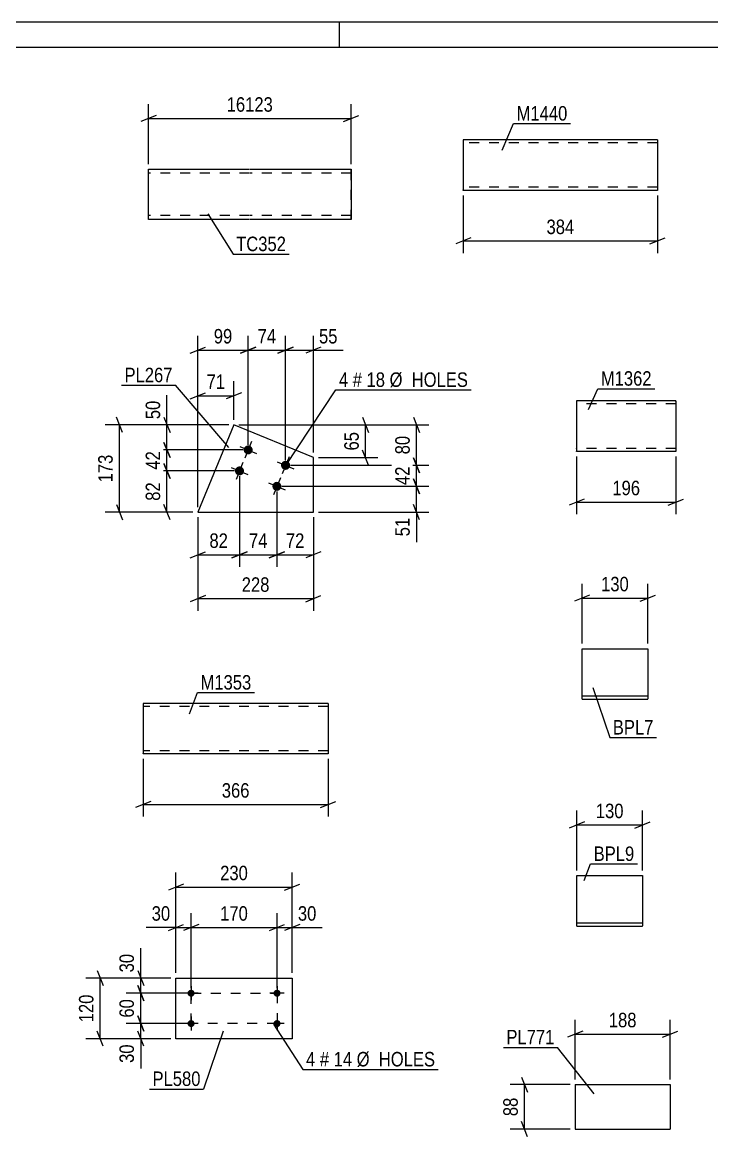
# Model space of a CAD drawing. Header units: millimetres. Extents: x 0 to 594, y 0 to 420.
# Drawn here: x 321.3 to 457.6, y 199.5 to 420 of the extents above; entities that cross this region are included whole.
import ezdxf

# ---------------------------------------------------------------- set-up
doc = ezdxf.new("R2010")
doc.units = ezdxf.units.MM
doc.linetypes.add('DXK_LINE_DOT2', pattern=[3.9198, 1.9599, -1.9599])
doc.styles.add('Arial Narrow', font='ARIALN.TTF', dxfattribs={"height": 0.2})

# ---------------------------------------------------------------- blocks, each defined once
blk = doc.blocks.new('Unknown-570384838-1134')
at = {"color": 5, "linetype": 'Continuous'}
for p, q in [((594, 420), (0, 420)), ((384, 415), (384, 420)), ((589, 415), (5, 415))]:
    blk.add_line(p, q, dxfattribs=at)
blk = doc.blocks.new('Part-570384838-22758 - 22757')
at = {"color": 2, "linetype": 'Continuous'}
for p, q in [((430.64, 209.83), (430.64, 201.03)), ((430.64, 209.83), (449.44, 209.83)), ((449.44, 209.83), (449.44, 201.03)), ((430.64, 201.03), (449.44, 201.03))]:
    blk.add_line(p, q, dxfattribs=at)
blk = doc.blocks.new('Part-570384838-22737 - 22736')
at = {"color": 2, "linetype": 'Continuous'}
for p, q in [((432.01, 286.13), (432.01, 296.08)), ((432.01, 296.08), (445.01, 296.08)), ((445.01, 296.08), (445.01, 296.04)), ((445.01, 296.04), (445.01, 286.13)), ((445.01, 286.68), (432.01, 286.68)), ((432.01, 286.08), (432.01, 286.13)), ((432.01, 286.08), (445.01, 286.08)), ((445.01, 286.08), (445.01, 286.13))]:
    blk.add_line(p, q, dxfattribs=at)
at = {"color": 7, "linetype": 'DXK_LINE_DOT2'}
for p, q in [((432.01, 286.08), (432.01, 286.13)), ((445.01, 286.08), (445.01, 286.13))]:
    blk.add_line(p, q, dxfattribs=at)
blk = doc.blocks.new('Part-570384838-22656 - 22655')
at = {"color": 2, "linetype": 'Continuous'}
for p, q in [((446.92, 396.75), (408.52, 396.75)), ((408.52, 396.75), (408.52, 386.84)), ((446.92, 396.75), (446.92, 386.75)), ((408.52, 386.75), (408.52, 386.84)), ((446.92, 386.75), (408.52, 386.75))]:
    blk.add_line(p, q, dxfattribs=at)
at = {"color": 7, "linetype": 'DXK_LINE_DOT2'}
for p, q in [((446.92, 396.15), (408.52, 396.15)), ((446.92, 396.66), (446.92, 396.75)), ((408.52, 387.35), (408.52, 387.4)), ((446.92, 387.35), (408.52, 387.35)), ((446.92, 387.35), (446.92, 387.4))]:
    blk.add_line(p, q, dxfattribs=at)
blk = doc.blocks.new('Part-570384838-22699 - 22698')
at = {"color": 2, "linetype": 'Continuous'}
for p, q in [((450.55, 345.09), (430.93, 345.09)), ((430.93, 345.09), (430.93, 335.18)), ((450.55, 345.09), (450.55, 335.09)), ((430.93, 335.09), (430.93, 335.18)), ((450.55, 335.09), (430.93, 335.09))]:
    blk.add_line(p, q, dxfattribs=at)
at = {"color": 7, "linetype": 'DXK_LINE_DOT2'}
for p, q in [((450.55, 344.49), (430.93, 344.49)), ((450.55, 345), (450.55, 345.09)), ((430.93, 335.69), (430.93, 335.73)), ((450.55, 335.69), (430.93, 335.69)), ((450.55, 335.69), (450.55, 335.73))]:
    blk.add_line(p, q, dxfattribs=at)
blk = doc.blocks.new('Part-570384838-22751 - 22750')
at = {"color": 2, "linetype": 'Continuous'}
for p, q in [((430.97, 241.25), (430.97, 251.2)), ((430.97, 251.2), (443.97, 251.2)), ((443.97, 251.2), (443.97, 251.16)), ((443.97, 251.16), (443.97, 241.25)), ((443.97, 241.8), (430.97, 241.8)), ((430.97, 241.2), (430.97, 241.25)), ((430.97, 241.2), (443.97, 241.2)), ((443.97, 241.2), (443.97, 241.25))]:
    blk.add_line(p, q, dxfattribs=at)
at = {"color": 7, "linetype": 'DXK_LINE_DOT2'}
for p, q in [((430.97, 250.65), (430.97, 251.16)), ((430.97, 241.2), (430.97, 241.25)), ((443.97, 241.2), (443.97, 241.25))]:
    blk.add_line(p, q, dxfattribs=at)
blk = doc.blocks.new('Part-570384838-22772 - 22771')
at = {"color": 2, "linetype": 'Continuous'}
for p, q in [((346.24, 380.96), (346.24, 390.96)), ((346.24, 390.96), (366.24, 390.96)), ((366.34, 390.96), (386.34, 390.96)), ((386.34, 390.96), (386.34, 390.96)), ((386.34, 390.96), (386.34, 380.96)), ((366.24, 380.96), (346.24, 380.96)), ((386.34, 380.96), (366.34, 380.96)), ((386.34, 380.96), (386.34, 380.96))]:
    blk.add_line(p, q, dxfattribs=at)
at = {"color": 7, "linetype": 'DXK_LINE_DOT2'}
for p, q in [((386.34, 380.96), (386.34, 390.96)), ((366.24, 390.16), (346.24, 390.16)), ((386.34, 390.16), (366.34, 390.16)), ((386.34, 390.16), (386.34, 390.16)), ((366.24, 381.76), (346.24, 381.76)), ((386.34, 381.76), (366.34, 381.76)), ((386.34, 381.76), (386.34, 381.76)), ((346.24, 380.96), (346.24, 381.08))]:
    blk.add_line(p, q, dxfattribs=at)
blk = doc.blocks.new('Bolt-570384838-22830 - 22828')
at = {"linetype": 'Continuous'}
for points in [[(366.8, 335.06, -1), (365.14, 335.75, -1)], [(374.2, 332.01, -1), (372.53, 332.7, -1)], [(365.09, 330.9, -1), (363.42, 331.59, -1)], [(372.48, 327.85, -1), (370.82, 328.54, -1)]]:
    blk.add_hatch(color=1, dxfattribs=at).paths.add_polyline_path(points)
at = {"color": 1, "linetype": 'Continuous'}
for p, q in [((364.3, 336.09), (367.63, 334.72)), ((366.65, 337.07), (365.28, 333.74)), ((364.94, 332.91), (363.57, 329.58)), ((371.7, 333.04), (375.03, 331.67)), ((374.05, 334.02), (372.68, 330.69)), ((362.59, 331.93), (365.92, 330.56)), ((369.99, 328.88), (373.31, 327.51)), ((372.34, 329.86), (370.96, 326.53))]:
    blk.add_line(p, q, dxfattribs=at)
blk = doc.blocks.new('Part-570384838-22829 - 22828')
at = {"color": 2, "linetype": 'Continuous'}
for p, q in [((363.14, 340.36), (356.02, 323.09)), ((378.86, 333.88), (363.14, 340.36)), ((378.86, 323.09), (378.86, 333.88)), ((356.02, 323.09), (378.86, 323.09))]:
    blk.add_line(p, q, dxfattribs=at)
blk = doc.blocks.new('Part-570384838-22613 - 22612')
at = {"color": 2, "linetype": 'Continuous'}
for p, q in [((381.8, 285.26), (345.19, 285.26)), ((345.19, 285.26), (345.19, 275.35)), ((381.8, 285.26), (381.8, 275.26)), ((345.19, 275.26), (345.19, 275.35)), ((381.8, 275.26), (345.19, 275.26))]:
    blk.add_line(p, q, dxfattribs=at)
at = {"color": 7, "linetype": 'DXK_LINE_DOT2'}
for p, q in [((381.8, 284.66), (345.19, 284.66)), ((345.19, 275.86), (345.19, 275.9)), ((381.8, 275.86), (345.19, 275.86)), ((381.8, 275.86), (381.8, 275.9))]:
    blk.add_line(p, q, dxfattribs=at)
blk = doc.blocks.new('Part-570384838-22620 - 22619')
at = {"color": 2, "linetype": 'Continuous'}
for p, q in [((351.68, 218.92), (351.68, 230.92)), ((351.68, 230.92), (374.68, 230.92)), ((374.68, 230.92), (374.68, 218.92)), ((374.68, 218.92), (351.68, 218.92))]:
    blk.add_line(p, q, dxfattribs=at)
blk = doc.blocks.new('Bolt-570384838-22621 - 22619')
at = {"linetype": 'Continuous'}
for points in [[(354.68, 227.22, -1), (354.68, 228.62, -1)], [(371.68, 227.22, -1), (371.68, 228.62, -1)], [(354.68, 221.22, -1), (354.68, 222.62, -1)], [(371.68, 221.22, -1), (371.68, 222.62, -1)]]:
    blk.add_hatch(color=1, dxfattribs=at).paths.add_polyline_path(points)
at = {"color": 1, "linetype": 'Continuous'}
for p, q in [((354.68, 229.32), (354.68, 226.52)), ((371.68, 229.32), (371.68, 226.52)), ((356.08, 227.92), (353.28, 227.92)), ((373.08, 227.92), (370.28, 227.92)), ((354.68, 223.32), (354.68, 220.52)), ((371.68, 223.32), (371.68, 220.52)), ((356.08, 221.92), (353.28, 221.92)), ((373.08, 221.92), (370.28, 221.92))]:
    blk.add_line(p, q, dxfattribs=at)
blk = doc.blocks.new('Rectangle-570384838-27120 - 22619')
at = {"color": 1, "linetype": 'DXK_LINE_DOT2'}
blk.add_lwpolyline([(354.68, 227.92), (371.68, 227.92), (371.68, 221.92), (354.68, 221.92), (354.68, 227.92)], close=True, dxfattribs=at)
blk = doc.blocks.new('StraightDimension-570384838-23552 - 22757')
at = {"color": 7, "linetype": 'Continuous'}
for p, q in [((429.64, 209.83), (417.79, 209.83)), ((420.04, 211.33), (421.24, 208.33)), ((420.64, 201.03), (420.64, 209.83)), ((429.64, 201.03), (417.79, 201.03)), ((421.24, 199.53), (420.04, 202.53))]:
    blk.add_line(p, q, dxfattribs=at)
at = {"color": 0}
blk.add_wipeout([(419.89, 207.86), (415.69, 207.86), (415.69, 203), (419.89, 203)], dxfattribs=at)
at = {"color": 3, "style": 'Arial Narrow'}
blk.add_text('88', height=2.863, rotation=90.0002, dxfattribs=at).set_placement((419.29, 203.6))
blk = doc.blocks.new('StraightDimension-570384838-23556 - 22757')
at = {"color": 7, "linetype": 'Continuous'}
for p, q in [((430.64, 210.83), (430.64, 222.68)), ((449.44, 210.83), (449.44, 222.68)), ((432.14, 220.43), (429.14, 219.23)), ((430.64, 219.83), (449.44, 219.83)), ((447.94, 219.23), (450.94, 220.43))]:
    blk.add_line(p, q, dxfattribs=at)
at = {"color": 0}
blk.add_wipeout([(443.38, 220.58), (443.38, 224.78), (436.7, 224.78), (436.7, 220.58)], dxfattribs=at)
at = {"color": 3, "style": 'Arial Narrow'}
blk.add_text('188', height=2.863, dxfattribs=at).set_placement((437.3, 221.18))
blk = doc.blocks.new('StraightDimension-570384838-23528 - 22736')
at = {"color": 7, "linetype": 'Continuous'}
for p, q in [((432.01, 297.08), (432.01, 308.93)), ((445.01, 297.08), (445.01, 308.93)), ((433.51, 306.68), (430.51, 305.48)), ((443.51, 305.48), (446.51, 306.68)), ((432.01, 306.08), (445.01, 306.08))]:
    blk.add_line(p, q, dxfattribs=at)
at = {"color": 0}
blk.add_wipeout([(441.85, 306.83), (441.85, 311.03), (435.17, 311.03), (435.17, 306.83)], dxfattribs=at)
at = {"color": 3, "style": 'Arial Narrow'}
blk.add_text('130', height=2.863, dxfattribs=at).set_placement((435.77, 307.43))
blk = doc.blocks.new('StraightDimension-570384838-23508 - 22655')
at = {"color": 7, "linetype": 'Continuous'}
for p, q in [((408.52, 385.75), (408.52, 374.35)), ((446.92, 385.75), (446.92, 374.35)), ((410.02, 377.35), (407.02, 376.15)), ((445.42, 376.15), (448.42, 377.35)), ((408.52, 376.75), (446.92, 376.75))]:
    blk.add_line(p, q, dxfattribs=at)
at = {"color": 0}
blk.add_wipeout([(431.06, 377.5), (431.06, 381.7), (424.38, 381.7), (424.38, 377.5)], dxfattribs=at)
at = {"color": 3, "style": 'Arial Narrow'}
blk.add_text('384', height=2.863, dxfattribs=at).set_placement((424.98, 378.1))
blk = doc.blocks.new('StraightDimension-570384838-23512 - 22698')
at = {"color": 7, "linetype": 'Continuous'}
for p, q in [((430.93, 334.09), (430.93, 322.69)), ((450.55, 334.09), (450.55, 322.69)), ((432.43, 325.69), (429.43, 324.49)), ((430.93, 325.09), (450.55, 325.09)), ((449.05, 324.49), (452.05, 325.69))]:
    blk.add_line(p, q, dxfattribs=at)
at = {"color": 0}
blk.add_wipeout([(444.08, 325.84), (444.08, 330.04), (437.4, 330.04), (437.4, 325.84)], dxfattribs=at)
at = {"color": 3, "style": 'Arial Narrow'}
blk.add_text('196', height=2.863, dxfattribs=at).set_placement((438, 326.44))
blk = doc.blocks.new('StraightDimension-570384838-23548 - 22750')
at = {"color": 7, "linetype": 'Continuous'}
for p, q in [((430.97, 252.2), (430.97, 264.05)), ((443.97, 252.2), (443.97, 264.05)), ((432.47, 261.8), (429.47, 260.6)), ((430.97, 261.2), (443.97, 261.2)), ((442.47, 260.6), (445.47, 261.8))]:
    blk.add_line(p, q, dxfattribs=at)
at = {"color": 0}
blk.add_wipeout([(440.82, 261.95), (440.82, 266.15), (434.13, 266.15), (434.13, 261.95)], dxfattribs=at)
at = {"color": 3, "style": 'Arial Narrow'}
blk.add_text('130', height=2.863, dxfattribs=at).set_placement((434.73, 262.55))
blk = doc.blocks.new('StraightDimension-570384838-23576 - 22771')
at = {"color": 7, "linetype": 'Continuous'}
for p, q in [((346.24, 391.96), (346.24, 403.81)), ((386.34, 391.96), (386.34, 403.81)), ((347.74, 401.56), (344.74, 400.36)), ((384.84, 400.36), (387.84, 401.56)), ((346.24, 400.96), (386.34, 400.96))]:
    blk.add_line(p, q, dxfattribs=at)
at = {"color": 0}
blk.add_wipeout([(371.46, 401.71), (371.46, 405.91), (361.12, 405.91), (361.12, 401.71)], dxfattribs=at)
at = {"color": 3, "style": 'Arial Narrow'}
blk.add_text('16123', height=2.863, dxfattribs=at).set_placement((361.72, 402.31))
blk = doc.blocks.new('StraightDimension-570384838-26978 - 22828')
at = {"color": 7, "linetype": 'Continuous'}
for p, q in [((363.25, 331.24), (347.06, 331.24)), ((349.31, 332.74), (350.51, 329.74)), ((349.91, 323.09), (349.91, 331.24)), ((350.51, 321.59), (349.31, 324.59)), ((355.02, 323.09), (347.06, 323.09))]:
    blk.add_line(p, q, dxfattribs=at)
at = {"color": 0}
blk.add_wipeout([(349.16, 329.59), (344.96, 329.59), (344.96, 324.74), (349.16, 324.74)], dxfattribs=at)
at = {"color": 3, "style": 'Arial Narrow'}
blk.add_text('82', height=2.863, rotation=90.0002, dxfattribs=at).set_placement((348.56, 325.34))
blk = doc.blocks.new('StraightDimension-570384838-23608 - 22828')
at = {"color": 7, "linetype": 'Continuous'}
for p, q in [((388.59, 341.86), (389.79, 338.86)), ((364.14, 340.36), (391.59, 340.36)), ((389.19, 333.88), (389.19, 340.36)), ((389.79, 332.38), (388.59, 335.38)), ((379.86, 333.88), (391.59, 333.88))]:
    blk.add_line(p, q, dxfattribs=at)
at = {"color": 0}
blk.add_wipeout([(388.44, 339.54), (384.24, 339.54), (384.24, 334.69), (388.44, 334.69)], dxfattribs=at)
at = {"color": 3, "style": 'Arial Narrow'}
blk.add_text('65', height=2.863, rotation=90.0002, dxfattribs=at).set_placement((387.84, 335.29))
blk = doc.blocks.new('StraightDimension-570384838-23600 - 22828')
at = {"color": 7, "linetype": 'Continuous'}
for p, q in [((356.02, 324.09), (356.02, 348.97)), ((363.14, 341.36), (363.14, 348.97)), ((354.52, 345.52), (357.52, 346.72)), ((364.64, 346.72), (361.64, 345.52)), ((356.02, 346.12), (363.14, 346.12))]:
    blk.add_line(p, q, dxfattribs=at)
at = {"color": 0}
blk.add_wipeout([(362.01, 346.87), (362.01, 351.07), (357.15, 351.07), (357.15, 346.87)], dxfattribs=at)
at = {"color": 3, "style": 'Arial Narrow'}
blk.add_text('71', height=2.863, dxfattribs=at).set_placement((357.75, 347.47))
blk = doc.blocks.new('StraightDimension-570384838-23604 - 22828')
at = {"color": 7, "linetype": 'Continuous'}
for p, q in [((356.02, 322.09), (356.02, 303.58)), ((378.86, 322.09), (378.86, 303.58)), ((357.52, 306.58), (354.52, 305.38)), ((377.36, 305.38), (380.36, 306.58)), ((356.02, 305.98), (378.86, 305.98))]:
    blk.add_line(p, q, dxfattribs=at)
at = {"color": 0}
blk.add_wipeout([(370.78, 306.73), (370.78, 310.93), (364.1, 310.93), (364.1, 306.73)], dxfattribs=at)
at = {"color": 3, "style": 'Arial Narrow'}
blk.add_text('228', height=2.863, dxfattribs=at).set_placement((364.7, 307.33))
blk = doc.blocks.new('StraightDimension-570384838-23614 - 22828')
at = {"color": 7, "linetype": 'Continuous'}
for p, q in [((341.12, 338.86), (339.92, 341.86)), ((362.14, 340.36), (337.67, 340.36)), ((340.52, 323.09), (340.52, 340.36)), ((339.92, 324.59), (341.12, 321.59)), ((355.02, 323.09), (337.67, 323.09))]:
    blk.add_line(p, q, dxfattribs=at)
at = {"color": 0}
blk.add_wipeout([(339.77, 335.06), (335.57, 335.06), (335.57, 328.38), (339.77, 328.38)], dxfattribs=at)
at = {"color": 3, "style": 'Arial Narrow'}
blk.add_text('173', height=2.863, rotation=90.0002, dxfattribs=at).set_placement((339.17, 328.98))
blk = doc.blocks.new('StraightDimension-570384838-26976 - 22828')
at = {"color": 7, "linetype": 'Continuous'}
for p, q in [((349.31, 341.86), (350.51, 338.86)), ((362.14, 340.36), (347.06, 340.36)), ((349.91, 335.4), (349.91, 340.36)), ((364.97, 335.4), (347.06, 335.4)), ((350.51, 333.9), (349.31, 336.9))]:
    blk.add_line(p, q, dxfattribs=at)
at = {"color": 0}
blk.add_wipeout([(349.16, 345.74), (344.96, 345.74), (344.96, 340.88), (349.16, 340.88)], dxfattribs=at)
at = {"color": 7, "linetype": 'Continuous'}
blk.add_line((349.91, 340.36), (349.91, 346.26), dxfattribs=at)
blk.add_line((349.91, 340.36), (349.91, 346.26), dxfattribs=at)
at = {"color": 3, "style": 'Arial Narrow'}
blk.add_text('50', height=2.863, rotation=90.0002, dxfattribs=at).set_placement((348.56, 341.48))
blk = doc.blocks.new('StraightDimension-570384838-26977 - 22828')
at = {"color": 7, "linetype": 'Continuous'}
for p, q in [((364.97, 335.4), (347.06, 335.4)), ((349.31, 336.9), (350.51, 333.9)), ((349.91, 331.24), (349.91, 335.4)), ((363.25, 331.24), (347.06, 331.24)), ((350.51, 329.74), (349.31, 332.74))]:
    blk.add_line(p, q, dxfattribs=at)
at = {"color": 0}
blk.add_wipeout([(349.16, 335.75), (344.96, 335.75), (344.96, 330.9), (349.16, 330.9)], dxfattribs=at)
at = {"color": 3, "style": 'Arial Narrow'}
blk.add_text('42', height=2.863, rotation=90.0002, dxfattribs=at).set_placement((348.56, 331.5))
blk = doc.blocks.new('StraightDimension-570384838-27005 - 22828')
at = {"color": 7, "linetype": 'Continuous'}
for p, q in [((371.65, 327.2), (371.65, 312.27)), ((378.86, 322.09), (378.86, 312.27)), ((370.15, 314.07), (373.15, 315.27)), ((371.65, 314.67), (378.86, 314.67)), ((380.36, 315.27), (377.36, 314.07))]:
    blk.add_line(p, q, dxfattribs=at)
at = {"color": 0}
blk.add_wipeout([(377.68, 315.42), (377.68, 319.62), (372.83, 319.62), (372.83, 315.42)], dxfattribs=at)
at = {"color": 3, "style": 'Arial Narrow'}
blk.add_text('72', height=2.863, dxfattribs=at).set_placement((373.43, 316.02))
blk = doc.blocks.new('StraightDimension-570384838-27006 - 22828')
at = {"color": 7, "linetype": 'Continuous'}
for p, q in [((364.25, 330.24), (364.25, 312.27)), ((371.65, 327.2), (371.65, 312.27)), ((362.75, 314.07), (365.75, 315.27)), ((364.25, 314.67), (371.65, 314.67)), ((373.15, 315.27), (370.15, 314.07))]:
    blk.add_line(p, q, dxfattribs=at)
at = {"color": 0}
blk.add_wipeout([(370.38, 315.42), (370.38, 319.62), (365.52, 319.62), (365.52, 315.42)], dxfattribs=at)
at = {"color": 3, "style": 'Arial Narrow'}
blk.add_text('74', height=2.863, dxfattribs=at).set_placement((366.12, 316.02))
blk = doc.blocks.new('StraightDimension-570384838-27007 - 22828')
at = {"color": 7, "linetype": 'Continuous'}
for p, q in [((364.25, 330.24), (364.25, 312.27)), ((356.02, 322.09), (356.02, 312.27)), ((354.52, 314.07), (357.52, 315.27)), ((356.02, 314.67), (364.25, 314.67)), ((365.75, 315.27), (362.75, 314.07))]:
    blk.add_line(p, q, dxfattribs=at)
at = {"color": 0}
blk.add_wipeout([(362.57, 315.42), (362.57, 319.62), (357.71, 319.62), (357.71, 315.42)], dxfattribs=at)
at = {"color": 3, "style": 'Arial Narrow'}
blk.add_text('82', height=2.863, dxfattribs=at).set_placement((358.31, 316.02))
blk = doc.blocks.new('StraightDimension-570384838-27026 - 22828')
at = {"color": 7, "linetype": 'Continuous'}
for p, q in [((398.67, 341.86), (399.87, 338.86)), ((364.14, 340.36), (401.67, 340.36)), ((399.27, 332.36), (399.27, 340.36)), ((399.87, 330.86), (398.67, 333.86)), ((374.36, 332.36), (401.67, 332.36))]:
    blk.add_line(p, q, dxfattribs=at)
at = {"color": 0}
blk.add_wipeout([(398.52, 338.78), (394.32, 338.78), (394.32, 333.93), (398.52, 333.93)], dxfattribs=at)
at = {"color": 3, "style": 'Arial Narrow'}
blk.add_text('80', height=2.863, rotation=90.0002, dxfattribs=at).set_placement((397.92, 334.53))
blk = doc.blocks.new('StraightDimension-570384838-27027 - 22828')
at = {"color": 7, "linetype": 'Continuous'}
for p, q in [((398.67, 333.86), (399.87, 330.86)), ((374.36, 332.36), (401.67, 332.36)), ((399.27, 328.2), (399.27, 332.36)), ((399.87, 326.7), (398.67, 329.7)), ((372.65, 328.2), (401.67, 328.2))]:
    blk.add_line(p, q, dxfattribs=at)
at = {"color": 0}
blk.add_wipeout([(398.52, 332.7), (394.32, 332.7), (394.32, 327.85), (398.52, 327.85)], dxfattribs=at)
at = {"color": 3, "style": 'Arial Narrow'}
blk.add_text('42', height=2.863, rotation=90.0002, dxfattribs=at).set_placement((397.92, 328.45))
blk = doc.blocks.new('StraightDimension-570384838-27028 - 22828')
at = {"color": 7, "linetype": 'Continuous'}
for p, q in [((398.67, 329.7), (399.87, 326.7)), ((372.65, 328.2), (401.67, 328.2)), ((399.27, 323.09), (399.27, 328.2)), ((399.87, 321.59), (398.67, 324.59)), ((379.86, 323.09), (401.67, 323.09))]:
    blk.add_line(p, q, dxfattribs=at)
at = {"color": 0}
blk.add_wipeout([(398.52, 322.56), (394.32, 322.56), (394.32, 317.71), (398.52, 317.71)], dxfattribs=at)
at = {"color": 7, "linetype": 'Continuous'}
blk.add_line((399.27, 323.09), (399.27, 317.18), dxfattribs=at)
blk.add_line((399.27, 323.09), (399.27, 317.18), dxfattribs=at)
at = {"color": 3, "style": 'Arial Narrow'}
blk.add_text('51', height=2.863, rotation=90.0002, dxfattribs=at).set_placement((397.92, 318.31))
blk = doc.blocks.new('StraightDimension-570384838-27059 - 22828')
at = {"color": 7, "linetype": 'Continuous'}
for p, q in [((373.36, 333.36), (373.36, 357.96)), ((378.86, 334.88), (378.86, 357.96)), ((371.86, 354.51), (374.86, 355.71)), ((373.36, 355.11), (378.86, 355.11)), ((380.36, 355.71), (377.36, 354.51))]:
    blk.add_line(p, q, dxfattribs=at)
at = {"color": 0}
blk.add_wipeout([(384.24, 355.86), (384.24, 360.06), (379.38, 360.06), (379.38, 355.86)], dxfattribs=at)
at = {"color": 7, "linetype": 'Continuous'}
blk.add_line((378.86, 355.11), (384.77, 355.11), dxfattribs=at)
blk.add_line((378.86, 355.11), (384.77, 355.11), dxfattribs=at)
at = {"color": 3, "style": 'Arial Narrow'}
blk.add_text('55', height=2.863, dxfattribs=at).set_placement((379.98, 356.46))
blk = doc.blocks.new('StraightDimension-570384838-27060 - 22828')
at = {"color": 7, "linetype": 'Continuous'}
for p, q in [((365.97, 336.4), (365.97, 357.96)), ((373.36, 333.36), (373.36, 357.96)), ((364.47, 354.51), (367.47, 355.71)), ((365.97, 355.11), (373.36, 355.11)), ((374.86, 355.71), (371.86, 354.51))]:
    blk.add_line(p, q, dxfattribs=at)
at = {"color": 0}
blk.add_wipeout([(372.09, 355.86), (372.09, 360.06), (367.24, 360.06), (367.24, 355.86)], dxfattribs=at)
at = {"color": 3, "style": 'Arial Narrow'}
blk.add_text('74', height=2.863, dxfattribs=at).set_placement((367.84, 356.46))
blk = doc.blocks.new('StraightDimension-570384838-27061 - 22828')
at = {"color": 7, "linetype": 'Continuous'}
for p, q in [((356.02, 324.09), (356.02, 357.96)), ((365.97, 336.4), (365.97, 357.96)), ((354.52, 354.51), (357.52, 355.71)), ((356.02, 355.11), (365.97, 355.11)), ((367.47, 355.71), (364.47, 354.51))]:
    blk.add_line(p, q, dxfattribs=at)
at = {"color": 0}
blk.add_wipeout([(363.42, 355.86), (363.42, 360.06), (358.57, 360.06), (358.57, 355.86)], dxfattribs=at)
at = {"color": 3, "style": 'Arial Narrow'}
blk.add_text('99', height=2.863, dxfattribs=at).set_placement((359.17, 356.46))
blk = doc.blocks.new('StraightDimension-570384838-23471 - 22612')
at = {"color": 7, "linetype": 'Continuous'}
for p, q in [((345.19, 274.26), (345.19, 262.86)), ((381.8, 274.26), (381.8, 262.86)), ((346.69, 265.86), (343.69, 264.66)), ((345.19, 265.26), (381.8, 265.26)), ((380.3, 264.66), (383.3, 265.86))]:
    blk.add_line(p, q, dxfattribs=at)
at = {"color": 0}
blk.add_wipeout([(366.84, 266.01), (366.84, 270.21), (360.15, 270.21), (360.15, 266.01)], dxfattribs=at)
at = {"color": 3, "style": 'Arial Narrow'}
blk.add_text('366', height=2.863, dxfattribs=at).set_placement((360.75, 266.61))
blk = doc.blocks.new('StraightDimension-570384838-23488 - 22619')
at = {"color": 7, "linetype": 'Continuous'}
for p, q in [((371.68, 228.92), (371.68, 243.77)), ((374.68, 231.92), (374.68, 243.77)), ((370.18, 240.32), (373.18, 241.52)), ((371.68, 240.92), (374.68, 240.92)), ((376.18, 241.52), (373.18, 240.32))]:
    blk.add_line(p, q, dxfattribs=at)
at = {"color": 0}
blk.add_wipeout([(380.06, 241.67), (380.06, 245.87), (375.2, 245.87), (375.2, 241.67)], dxfattribs=at)
at = {"color": 7, "linetype": 'Continuous'}
blk.add_line((374.68, 240.92), (380.58, 240.92), dxfattribs=at)
blk.add_line((374.68, 240.92), (380.58, 240.92), dxfattribs=at)
at = {"color": 3, "style": 'Arial Narrow'}
blk.add_text('30', height=2.863, dxfattribs=at).set_placement((375.8, 242.27))
blk = doc.blocks.new('StraightDimension-570384838-23484 - 22619')
at = {"color": 7, "linetype": 'Continuous'}
for p, q in [((336.12, 232.42), (337.32, 229.42)), ((350.68, 230.92), (333.87, 230.92)), ((336.72, 218.92), (336.72, 230.92)), ((350.68, 218.92), (333.87, 218.92)), ((337.32, 217.42), (336.12, 220.42))]:
    blk.add_line(p, q, dxfattribs=at)
at = {"color": 0}
blk.add_wipeout([(335.97, 228.26), (331.77, 228.26), (331.77, 221.57), (335.97, 221.57)], dxfattribs=at)
at = {"color": 3, "style": 'Arial Narrow'}
blk.add_text('120', height=2.863, rotation=90.0002, dxfattribs=at).set_placement((335.37, 222.17))
blk = doc.blocks.new('StraightDimension-570384838-23500 - 22619')
at = {"color": 7, "linetype": 'Continuous'}
for p, q in [((351.68, 231.92), (351.68, 251.77)), ((374.68, 231.92), (374.68, 251.77)), ((353.18, 249.52), (350.18, 248.32)), ((373.18, 248.32), (376.18, 249.52)), ((351.68, 248.92), (374.68, 248.92))]:
    blk.add_line(p, q, dxfattribs=at)
at = {"color": 0}
blk.add_wipeout([(366.52, 249.67), (366.52, 253.87), (359.83, 253.87), (359.83, 249.67)], dxfattribs=at)
at = {"color": 3, "style": 'Arial Narrow'}
blk.add_text('230', height=2.863, dxfattribs=at).set_placement((360.43, 250.27))
blk = doc.blocks.new('StraightDimension-570384838-23489 - 22619')
at = {"color": 7, "linetype": 'Continuous'}
for p, q in [((354.68, 228.92), (354.68, 243.77)), ((371.68, 228.92), (371.68, 243.77)), ((356.18, 241.52), (353.18, 240.32)), ((354.68, 240.92), (371.68, 240.92)), ((370.18, 240.32), (373.18, 241.52))]:
    blk.add_line(p, q, dxfattribs=at)
at = {"color": 0}
blk.add_wipeout([(366.52, 241.67), (366.52, 245.87), (359.83, 245.87), (359.83, 241.67)], dxfattribs=at)
at = {"color": 3, "style": 'Arial Narrow'}
blk.add_text('170', height=2.863, dxfattribs=at).set_placement((360.43, 242.27))
blk = doc.blocks.new('StraightDimension-570384838-27092 - 22619')
at = {"color": 7, "linetype": 'Continuous'}
for p, q in [((344.12, 223.42), (345.32, 220.42)), ((353.68, 221.92), (341.87, 221.92)), ((344.72, 218.92), (344.72, 221.92)), ((350.68, 218.92), (341.87, 218.92)), ((345.32, 217.42), (344.12, 220.42))]:
    blk.add_line(p, q, dxfattribs=at)
at = {"color": 0}
blk.add_wipeout([(343.97, 218.39), (339.77, 218.39), (339.77, 213.53), (343.97, 213.53)], dxfattribs=at)
at = {"color": 7, "linetype": 'Continuous'}
blk.add_line((344.72, 218.92), (344.72, 213.01), dxfattribs=at)
blk.add_line((344.72, 218.92), (344.72, 213.01), dxfattribs=at)
at = {"color": 3, "style": 'Arial Narrow'}
blk.add_text('30', height=2.863, rotation=90.0002, dxfattribs=at).set_placement((343.37, 214.13))
blk = doc.blocks.new('StraightDimension-570384838-23490 - 22619')
at = {"color": 7, "linetype": 'Continuous'}
for p, q in [((351.68, 231.92), (351.68, 243.77)), ((354.68, 228.92), (354.68, 243.77)), ((350.18, 240.32), (353.18, 241.52)), ((351.68, 240.92), (354.68, 240.92)), ((356.18, 241.52), (353.18, 240.32))]:
    blk.add_line(p, q, dxfattribs=at)
at = {"color": 0}
blk.add_wipeout([(351.15, 241.67), (351.15, 245.87), (346.29, 245.87), (346.29, 241.67)], dxfattribs=at)
at = {"color": 7, "linetype": 'Continuous'}
blk.add_line((351.68, 240.92), (345.77, 240.92), dxfattribs=at)
blk.add_line((351.68, 240.92), (345.77, 240.92), dxfattribs=at)
at = {"color": 3, "style": 'Arial Narrow'}
blk.add_text('30', height=2.863, dxfattribs=at).set_placement((346.89, 242.27))
blk = doc.blocks.new('StraightDimension-570384838-27090 - 22619')
at = {"color": 7, "linetype": 'Continuous'}
for p, q in [((344.12, 232.42), (345.32, 229.42)), ((350.68, 230.92), (341.87, 230.92)), ((345.32, 226.42), (344.12, 229.42)), ((344.72, 227.92), (344.72, 230.92)), ((353.68, 227.92), (341.87, 227.92))]:
    blk.add_line(p, q, dxfattribs=at)
at = {"color": 0}
blk.add_wipeout([(343.97, 236.3), (339.77, 236.3), (339.77, 231.44), (343.97, 231.44)], dxfattribs=at)
at = {"color": 7, "linetype": 'Continuous'}
blk.add_line((344.72, 230.92), (344.72, 236.82), dxfattribs=at)
blk.add_line((344.72, 230.92), (344.72, 236.82), dxfattribs=at)
at = {"color": 3, "style": 'Arial Narrow'}
blk.add_text('30', height=2.863, rotation=90.0002, dxfattribs=at).set_placement((343.37, 232.04))
blk = doc.blocks.new('StraightDimension-570384838-27091 - 22619')
at = {"color": 7, "linetype": 'Continuous'}
for p, q in [((344.12, 229.42), (345.32, 226.42)), ((353.68, 227.92), (341.87, 227.92)), ((344.72, 221.92), (344.72, 227.92)), ((345.32, 220.42), (344.12, 223.42)), ((353.68, 221.92), (341.87, 221.92))]:
    blk.add_line(p, q, dxfattribs=at)
at = {"color": 0}
blk.add_wipeout([(343.97, 227.34), (339.77, 227.34), (339.77, 222.49), (343.97, 222.49)], dxfattribs=at)
at = {"color": 3, "style": 'Arial Narrow'}
blk.add_text('60', height=2.863, rotation=90.0002, dxfattribs=at).set_placement((343.37, 223.09))
blk = doc.blocks.new('Mark-570384838-23792 - 22757')
at = {"color": 0}
blk.add_wipeout([(426.54, 217.81), (426.54, 220.81), (417.04, 220.81), (417.04, 217.81)], dxfattribs=at)
blk.add_wipeout([(426.54, 217.81), (426.54, 220.81), (417.04, 220.81), (417.04, 217.81)], dxfattribs=at)
at = {"color": 30, "linetype": 'Continuous'}
for p in [(416.44, 217.21), (434.43, 208.04)]:
    blk.add_line(p, (427.14, 217.21), dxfattribs=at)
at = {"color": 3, "style": 'Arial Narrow'}
blk.add_text('PL771', height=2.863, dxfattribs=at).set_placement((417.04, 217.81))
blk = doc.blocks.new('Mark-570384838-23783 - 22736')
at = {"color": 0}
blk.add_wipeout([(446.13, 279.1), (446.13, 282.1), (438.09, 282.1), (438.09, 279.1)], dxfattribs=at)
blk.add_wipeout([(446.13, 279.1), (446.13, 282.1), (438.09, 282.1), (438.09, 279.1)], dxfattribs=at)
at = {"color": 30, "linetype": 'Continuous'}
for p, q in [((434.15, 288.37), (437.49, 278.5)), ((437.49, 278.5), (446.73, 278.5))]:
    blk.add_line(p, q, dxfattribs=at)
at = {"color": 3, "style": 'Arial Narrow'}
blk.add_text('BPL7', height=2.863, dxfattribs=at).set_placement((438.09, 279.1))
blk = doc.blocks.new('Mark-570384838-23771 - 22655')
at = {"color": 0}
blk.add_wipeout([(429.11, 400.56), (429.11, 403.56), (419.06, 403.56), (419.06, 400.56)], dxfattribs=at)
blk.add_wipeout([(429.11, 400.56), (429.11, 403.56), (419.06, 403.56), (419.06, 400.56)], dxfattribs=at)
at = {"color": 30, "linetype": 'Continuous'}
for p, q in [((416.23, 394.72), (418.46, 399.96)), ((418.46, 399.96), (429.71, 399.96))]:
    blk.add_line(p, q, dxfattribs=at)
at = {"color": 3, "style": 'Arial Narrow'}
blk.add_text('M1440', height=2.863, dxfattribs=at).set_placement((419.06, 400.56))
blk = doc.blocks.new('Mark-570384838-23774 - 22698')
at = {"color": 0}
blk.add_wipeout([(445.77, 348.11), (445.77, 351.11), (435.72, 351.11), (435.72, 348.11)], dxfattribs=at)
blk.add_wipeout([(445.77, 348.11), (445.77, 351.11), (435.72, 351.11), (435.72, 348.11)], dxfattribs=at)
at = {"color": 30, "linetype": 'Continuous'}
for p, q in [((433.27, 343.37), (435.12, 347.51)), ((435.12, 347.51), (446.37, 347.51))]:
    blk.add_line(p, q, dxfattribs=at)
at = {"color": 3, "style": 'Arial Narrow'}
blk.add_text('M1362', height=2.863, dxfattribs=at).set_placement((435.72, 348.11))
blk = doc.blocks.new('Mark-570384838-23789 - 22750')
at = {"color": 0}
blk.add_wipeout([(442.34, 254.09), (442.34, 257.09), (434.3, 257.09), (434.3, 254.09)], dxfattribs=at)
blk.add_wipeout([(442.34, 254.09), (442.34, 257.09), (434.3, 257.09), (434.3, 254.09)], dxfattribs=at)
at = {"color": 30, "linetype": 'Continuous'}
for p, q in [((432.43, 250.19), (433.7, 253.49)), ((433.7, 253.49), (442.94, 253.49))]:
    blk.add_line(p, q, dxfattribs=at)
at = {"color": 3, "style": 'Arial Narrow'}
blk.add_text('BPL9', height=2.863, dxfattribs=at).set_placement((434.3, 254.09))
blk = doc.blocks.new('Mark-570384838-23798 - 22771')
at = {"color": 0}
blk.add_wipeout([(373.45, 374.73), (373.45, 377.73), (363.59, 377.73), (363.59, 374.73)], dxfattribs=at)
blk.add_wipeout([(373.45, 374.73), (373.45, 377.73), (363.59, 377.73), (363.59, 374.73)], dxfattribs=at)
at = {"color": 30, "linetype": 'Continuous'}
for p, q in [((357.99, 382.09), (362.99, 374.13)), ((362.99, 374.13), (374.05, 374.13))]:
    blk.add_line(p, q, dxfattribs=at)
at = {"color": 3, "style": 'Arial Narrow'}
blk.add_text('TC352', height=2.863, dxfattribs=at).set_placement((363.59, 374.73))
blk = doc.blocks.new('Mark-570384838-23825 - 22828')
at = {"color": 0}
blk.add_wipeout([(385.75, 347.87), (385.75, 350.87), (383.92, 350.87), (383.92, 347.87)], dxfattribs=at)
blk.add_wipeout([(385.75, 347.87), (385.75, 350.87), (383.92, 350.87), (383.92, 347.87)], dxfattribs=at)
at = {"color": 7, "linetype": 'Continuous'}
blk.add_line((373.29, 332.12), (383.32, 347.27), dxfattribs=at)
at = {"color": 0}
blk.add_wipeout([(388.48, 347.87), (388.48, 350.87), (386.65, 350.87), (386.65, 347.87)], dxfattribs=at)
blk.add_wipeout([(388.48, 347.87), (388.48, 350.87), (386.65, 350.87), (386.65, 347.87)], dxfattribs=at)
at = {"color": 3, "style": 'Arial Narrow'}
blk.add_text('4', height=2.86, dxfattribs=at).set_placement((383.92, 347.87))
at = {"color": 0}
blk.add_wipeout([(393.04, 347.87), (393.04, 350.87), (389.38, 350.87), (389.38, 347.87)], dxfattribs=at)
blk.add_wipeout([(393.04, 347.87), (393.04, 350.87), (389.38, 350.87), (389.38, 347.87)], dxfattribs=at)
at = {"color": 3, "style": 'Arial Narrow'}
blk.add_text('#', height=2.86, dxfattribs=at).set_placement((386.65, 347.87))
at = {"color": 0}
blk.add_wipeout([(409.46, 347.87), (409.46, 350.87), (393.94, 350.87), (393.94, 347.87)], dxfattribs=at)
blk.add_wipeout([(409.46, 347.87), (409.46, 350.87), (393.94, 350.87), (393.94, 347.87)], dxfattribs=at)
at = {"color": 7, "linetype": 'Continuous'}
blk.add_line((383.32, 347.27), (410.06, 347.27), dxfattribs=at)
at = {"color": 3, "style": 'Arial Narrow'}
for s, p in [('18', (389.38, 347.87)), ('Ø  HOLES', (393.94, 347.87))]:
    blk.add_text(s, height=2.863, dxfattribs=at).set_placement(p)
blk = doc.blocks.new('Mark-570384838-23822 - 22828')
at = {"color": 0}
blk.add_wipeout([(351.01, 348.79), (351.01, 351.79), (341.51, 351.79), (341.51, 348.79)], dxfattribs=at)
blk.add_wipeout([(351.01, 348.79), (351.01, 351.79), (341.51, 351.79), (341.51, 348.79)], dxfattribs=at)
at = {"color": 30, "linetype": 'Continuous'}
for p in [(340.91, 348.19), (362.14, 335.89)]:
    blk.add_line(p, (351.61, 348.19), dxfattribs=at)
at = {"color": 3, "style": 'Arial Narrow'}
blk.add_text('PL267', height=2.863, dxfattribs=at).set_placement((341.51, 348.79))
blk = doc.blocks.new('Mark-570384838-23761 - 22612')
at = {"color": 0}
blk.add_wipeout([(366.6, 287.99), (366.6, 290.99), (356.55, 290.99), (356.55, 287.99)], dxfattribs=at)
blk.add_wipeout([(366.6, 287.99), (366.6, 290.99), (356.55, 290.99), (356.55, 287.99)], dxfattribs=at)
at = {"color": 30, "linetype": 'Continuous'}
for p, q in [((354.37, 283.17), (355.95, 287.39)), ((355.95, 287.39), (367.2, 287.39))]:
    blk.add_line(p, q, dxfattribs=at)
at = {"color": 3, "style": 'Arial Narrow'}
blk.add_text('M1353', height=2.863, dxfattribs=at).set_placement((356.55, 287.99))
blk = doc.blocks.new('Mark-570384838-23764 - 22619')
at = {"color": 0}
blk.add_wipeout([(356.55, 209.57), (356.55, 212.57), (347.05, 212.57), (347.05, 209.57)], dxfattribs=at)
blk.add_wipeout([(356.55, 209.57), (356.55, 212.57), (347.05, 212.57), (347.05, 209.57)], dxfattribs=at)
at = {"color": 30, "linetype": 'Continuous'}
for p in [(361, 220.43), (346.45, 208.97)]:
    blk.add_line(p, (357.15, 208.97), dxfattribs=at)
at = {"color": 3, "style": 'Arial Narrow'}
blk.add_text('PL580', height=2.863, dxfattribs=at).set_placement((347.05, 209.57))
blk = doc.blocks.new('Mark-570384838-23767 - 22619')
at = {"color": 0}
blk.add_wipeout([(379.24, 213.44), (379.24, 216.44), (377.41, 216.44), (377.41, 213.44)], dxfattribs=at)
blk.add_wipeout([(379.24, 213.44), (379.24, 216.44), (377.41, 216.44), (377.41, 213.44)], dxfattribs=at)
at = {"color": 7, "linetype": 'Continuous'}
blk.add_line((370.99, 221.82), (376.81, 212.84), dxfattribs=at)
at = {"color": 0}
blk.add_wipeout([(381.97, 213.44), (381.97, 216.44), (380.14, 216.44), (380.14, 213.44)], dxfattribs=at)
blk.add_wipeout([(381.97, 213.44), (381.97, 216.44), (380.14, 216.44), (380.14, 213.44)], dxfattribs=at)
at = {"color": 3, "style": 'Arial Narrow'}
blk.add_text('4', height=2.86, dxfattribs=at).set_placement((377.41, 213.44))
at = {"color": 0}
blk.add_wipeout([(386.53, 213.44), (386.53, 216.44), (382.87, 216.44), (382.87, 213.44)], dxfattribs=at)
blk.add_wipeout([(386.53, 213.44), (386.53, 216.44), (382.87, 216.44), (382.87, 213.44)], dxfattribs=at)
at = {"color": 3, "style": 'Arial Narrow'}
blk.add_text('#', height=2.86, dxfattribs=at).set_placement((380.14, 213.44))
at = {"color": 0}
blk.add_wipeout([(402.95, 213.44), (402.95, 216.44), (387.43, 216.44), (387.43, 213.44)], dxfattribs=at)
blk.add_wipeout([(402.95, 213.44), (402.95, 216.44), (387.43, 216.44), (387.43, 213.44)], dxfattribs=at)
at = {"color": 7, "linetype": 'Continuous'}
blk.add_line((376.81, 212.84), (403.55, 212.84), dxfattribs=at)
at = {"color": 3, "style": 'Arial Narrow'}
for s, p in [('14', (382.87, 213.44)), ('Ø  HOLES', (387.43, 213.44))]:
    blk.add_text(s, height=2.863, dxfattribs=at).set_placement(p)

msp = doc.modelspace()

# ---------------------------------------------------------------- block references
for name in ['Unknown-570384838-1134', 'Part-570384838-22656 - 22655', 'Part-570384838-22772 - 22771', 'Part-570384838-22699 - 22698', 'Part-570384838-22829 - 22828', 'Bolt-570384838-22830 - 22828', 'Part-570384838-22737 - 22736', 'Part-570384838-22613 - 22612', 'Part-570384838-22751 - 22750', 'Part-570384838-22620 - 22619', 'Bolt-570384838-22621 - 22619', 'Rectangle-570384838-27120 - 22619', 'Part-570384838-22758 - 22757']:
    msp.add_blockref(name, (0, 0))

# ---------------------------------------------------------------- next in the draw order: block references
for name in ['StraightDimension-570384838-23576 - 22771', 'Mark-570384838-23771 - 22655', 'StraightDimension-570384838-23508 - 22655', 'Mark-570384838-23798 - 22771', 'Mark-570384838-23774 - 22698', 'StraightDimension-570384838-23512 - 22698', 'StraightDimension-570384838-26978 - 22828', 'StraightDimension-570384838-23528 - 22736', 'Mark-570384838-23761 - 22612', 'Mark-570384838-23783 - 22736', 'StraightDimension-570384838-23471 - 22612', 'StraightDimension-570384838-23548 - 22750', 'StraightDimension-570384838-23488 - 22619', 'StraightDimension-570384838-23484 - 22619', 'Mark-570384838-23767 - 22619', 'StraightDimension-570384838-23552 - 22757']:
    msp.add_blockref(name, (0, 0))

# ---------------------------------------------------------------- next in the draw order: block references
for name in ['StraightDimension-570384838-23608 - 22828', 'StraightDimension-570384838-23604 - 22828', 'Mark-570384838-23789 - 22750', 'StraightDimension-570384838-23500 - 22619', 'StraightDimension-570384838-27092 - 22619', 'StraightDimension-570384838-23556 - 22757']:
    msp.add_blockref(name, (0, 0))

# ---------------------------------------------------------------- next in the draw order: block references
for name in ['StraightDimension-570384838-23600 - 22828', 'StraightDimension-570384838-27005 - 22828', 'StraightDimension-570384838-23489 - 22619', 'Mark-570384838-23792 - 22757']:
    msp.add_blockref(name, (0, 0))

# ---------------------------------------------------------------- next in the draw order: block references
for name in ['StraightDimension-570384838-23614 - 22828', 'StraightDimension-570384838-23490 - 22619']:
    msp.add_blockref(name, (0, 0))

# ---------------------------------------------------------------- next in the draw order: block references
for name in ['StraightDimension-570384838-26976 - 22828', 'StraightDimension-570384838-27090 - 22619']:
    msp.add_blockref(name, (0, 0))

# ---------------------------------------------------------------- next in the draw order: block references
for name in ['StraightDimension-570384838-26977 - 22828', 'StraightDimension-570384838-27091 - 22619']:
    msp.add_blockref(name, (0, 0))

# ---------------------------------------------------------------- next in the draw order: block references
for name in ['StraightDimension-570384838-27006 - 22828', 'Mark-570384838-23764 - 22619']:
    msp.add_blockref(name, (0, 0))

# ---------------------------------------------------------------- next in the draw order: block references
msp.add_blockref('StraightDimension-570384838-27007 - 22828', (0, 0))

# ---------------------------------------------------------------- next in the draw order: block references
msp.add_blockref('StraightDimension-570384838-27026 - 22828', (0, 0))

# ---------------------------------------------------------------- next in the draw order: block references
msp.add_blockref('StraightDimension-570384838-27027 - 22828', (0, 0))

# ---------------------------------------------------------------- next in the draw order: block references
for name in ['StraightDimension-570384838-27059 - 22828', 'StraightDimension-570384838-27028 - 22828']:
    msp.add_blockref(name, (0, 0))

# ---------------------------------------------------------------- next in the draw order: block references
msp.add_blockref('StraightDimension-570384838-27060 - 22828', (0, 0))

# ---------------------------------------------------------------- next in the draw order: block references
for name in ['StraightDimension-570384838-27061 - 22828', 'Mark-570384838-23825 - 22828']:
    msp.add_blockref(name, (0, 0))

# ---------------------------------------------------------------- next in the draw order: block references
msp.add_blockref('Mark-570384838-23822 - 22828', (0, 0))

doc.saveas('drawing.dxf')
